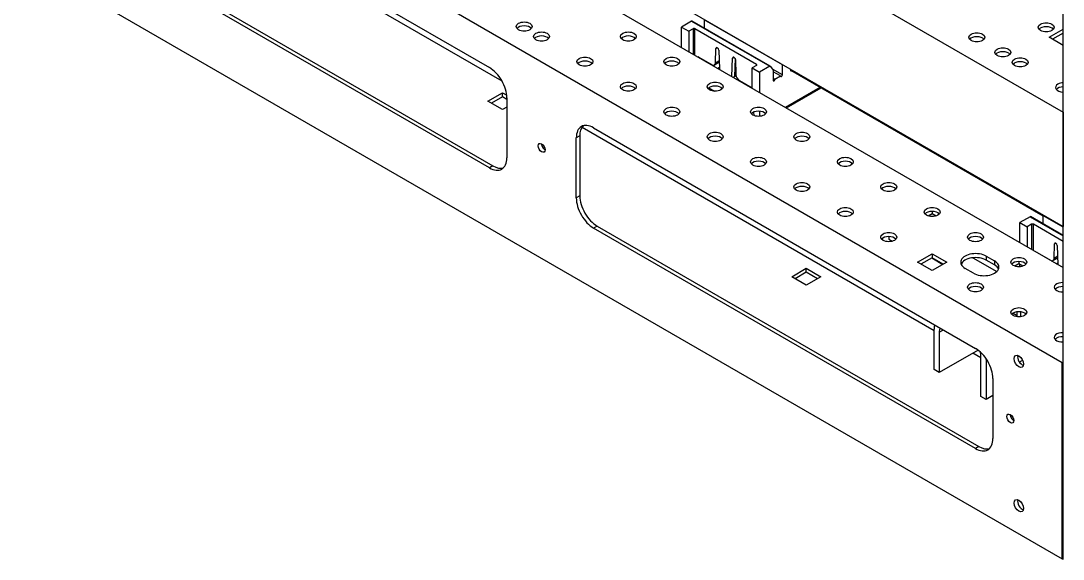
# Model space of a CAD drawing. Header units: millimetres. Extents: x -116965 to 323937, y 291661 to 566926.
# Drawn here: x -23888.4 to -23676.1, y 301916.6 to 302026.2 of the extents above; entities that cross this region are included whole.
import ezdxf

# ---------------------------------------------------------------- set-up
doc = ezdxf.new("R2010")
doc.units = ezdxf.units.MM
doc.layers.add('ALPHA', color=255, linetype='Continuous')

msp = doc.modelspace()

# ---------------------------------------------------------------- linework, layer by layer
at = {"layer": 'ALPHA'}
for p, q in [((-23676.075635, 301916.535124), (-23676.075635, 302386.020658)), ((-23888.030893, 302129.946918), (-23676.075635, 302007.574493)), ((-23888.030893, 302106.676766), (-23676.075635, 301984.30434)), ((-23871.413883, 302088.713841), (-23676.075635, 301975.935251)), ((-23888.384446, 302079.120006), (-23676.252412, 301956.645519)), ((-23870.706777, 302061.565329), (-23792.925031, 302016.658017)), ((-23852.817621, 302050.012276), (-23790.400154, 302013.975535)), ((-23792.925031, 301996.245603), (-23870.706777, 302041.152915)), ((-23869.99967, 302041.561163), (-23792.217924, 301996.653851)), ((-23888.384446, 302039.111673), (-23676.252412, 301916.637186)), ((-23733.263606, 302017.204884), (-23749.173508, 302026.390471)), ((-23749.173508, 302026.390471), (-23749.173508, 302024.711093)), ((-23751.761776, 302026.120879), (-23753.822735, 302024.930983)), ((-23753.822735, 302020.82256), (-23753.822735, 302024.930983)), ((-23753.822735, 302024.930983), (-23752.316598, 302024.061414)), ((-23751.432714, 302024.571725), (-23752.316598, 302024.061414)), ((-23751.761776, 302026.120879), (-23735.851873, 302016.935292)), ((-23735.726873, 302016.947674), (-23751.636776, 302026.133261)), ((-23751.432714, 302024.571725), (-23751.432714, 302019.442681)), ((-23738.535087, 302017.3294), (-23751.079161, 302024.571725)), ((-23751.079161, 302019.264497), (-23751.079161, 302024.571725)), ((-23678.957095, 302022.832773), (-23676.075635, 302024.496385)), ((-23752.316598, 302024.061414), (-23752.316598, 302019.952991)), ((-23676.075635, 302021.169161), (-23678.957095, 302022.832773)), ((-23676.075635, 302023.679888), (-23678.249988, 302022.424525)), ((-23746.879584, 302017.627871), (-23746.788888, 302020.574489)), ((-23746.788888, 302020.574489), (-23746.533139, 302020.722146)), ((-23746.523885, 302020.71699), (-23746.475224, 302020.688895)), ((-23746.210309, 302020.243061), (-23746.066642, 302016.344577)), ((-23750.427997, 302018.862606), (-23750.411342, 302018.872222)), ((-23750.300473, 302018.814921), (-23747.58626, 302017.24787)), ((-23748.890249, 302017.974788), (-23748.867784, 302017.987758)), ((-23746.129885, 302018.060711), (-23746.879584, 302017.627871)), ((-23743.547606, 302014.890211), (-23743.403938, 302018.622802)), ((-23743.403938, 302018.622802), (-23743.150542, 302018.7691)), ((-23743.139024, 302018.762739), (-23743.090363, 302018.734645)), ((-23742.889634, 302018.512635), (-23743.031322, 302014.831477)), ((-23742.825359, 302018.286145), (-23742.734663, 302015.2348)), ((-23748.011569, 302017.467482), (-23747.989104, 302017.480452)), ((-23746.118691, 302017.756967), (-23747.08626, 302017.198341)), ((-23746.420579, 302016.548923), (-23746.081389, 302016.744754)), ((-23742.762336, 302016.165813), (-23742.975232, 302016.288729)), ((-23742.772564, 302016.509922), (-23742.962497, 302016.61958)), ((-23738.535087, 302017.125276), (-23739.41897, 302016.614965)), ((-23739.41897, 302016.614965), (-23737.912833, 302015.745397)), ((-23739.41897, 302012.506542), (-23739.41897, 302016.614965)), ((-23738.535087, 302017.3294), (-23738.535087, 302017.125276)), ((-23735.851873, 302016.935292), (-23737.912833, 302015.745397)), ((-23737.912833, 302015.745397), (-23737.912833, 302011.636973)), ((-23735.69878, 302016.921618), (-23735.137439, 302016.123026)), ((-23733.263606, 302015.163643), (-23735.282327, 302016.329152)), ((-23735.137439, 302016.123026), (-23735.137439, 302014.081785)), ((-23733.617159, 302014.959519), (-23735.137439, 302015.837252)), ((-23733.263606, 302017.204884), (-23733.226535, 302017.300428)), ((-23733.263606, 302015.163643), (-23733.263606, 302017.204884)), ((-23731.601905, 302016.362447), (-23731.601905, 302016.123026)), ((-23731.601905, 302016.158323), (-23680.235456, 301986.50189)), ((-23742.706856, 302015.018807), (-23743.238599, 302014.711806)), ((-23742.71264, 302015.046456), (-23743.016299, 302015.221774)), ((-23742.027987, 302014.038799), (-23739.41897, 302012.532483)), ((-23741.625143, 302013.806217), (-23741.647608, 302013.793247)), ((-23735.137439, 302014.490033), (-23734.783885, 302014.285909)), ((-23734.783885, 302014.285909), (-23733.617159, 302014.959519)), ((-23793.243229, 302009.819859), (-23790.27338, 302011.534501)), ((-23790.27338, 302011.534501), (-23789.415045, 302011.038941)), ((-23790.27338, 302010.718005), (-23790.27338, 302011.534501)), ((-23748.256041, 302012.531464), (-23747.064067, 302011.843278)), ((-23732.631997, 302008.588081), (-23725.560929, 302012.670564)), ((-23732.45522, 302008.486019), (-23725.384152, 302012.568502)), ((-23790.27338, 302008.105216), (-23793.243229, 302009.819859)), ((-23790.27338, 302010.718005), (-23792.536122, 302009.41161)), ((-23789.389497, 302010.207695), (-23790.27338, 302010.718005)), ((-23789.389497, 302010.534293), (-23789.389497, 301998.286844)), ((-23789.389497, 302008.615526), (-23790.27338, 302008.105216)), ((-23739.03829, 302006.900848), (-23739.099654, 302007.610441)), ((-23737.912833, 302007.790278), (-23737.912833, 302006.746335)), ((-23676.075635, 302007.574493), (-23676.075635, 301984.30434)), ((-23774.066583, 302004.545343), (-23702.380347, 301963.157275)), ((-23771.711827, 302004.410569), (-23693.930081, 301959.503257)), ((-23774.540254, 302002.777576), (-23775.247361, 302002.369327)), ((-23775.247361, 301990.121879), (-23775.247361, 302002.369327)), ((-23774.540254, 302002.777576), (-23774.540254, 301990.530127)), ((-23792.217924, 301996.653851), (-23792.925031, 301996.245603)), ((-23774.540254, 301990.530127), (-23775.247361, 301990.121879)), ((-23702.768916, 301986.91713), (-23703.577449, 301986.450323)), ((-23702.768916, 301987.385838), (-23702.768916, 301986.91713)), ((-23701.960383, 301986.450323), (-23702.768916, 301986.91713)), ((-23702.061809, 301986.419427), (-23702.061809, 301986.508881)), ((-23682.82323, 301986.311917), (-23684.883797, 301985.121795)), ((-23682.82323, 301986.311917), (-23676.075635, 301982.417675)), ((-23676.075635, 301982.502198), (-23682.698266, 301986.32432)), ((-23680.196087, 301986.683285), (-23680.235456, 301986.581794)), ((-23676.075635, 301984.181035), (-23680.235456, 301986.581794)), ((-23680.235456, 301986.581794), (-23680.235456, 301984.902957)), ((-23771.00472, 301984.406403), (-23771.711827, 301983.998154)), ((-23693.930081, 301939.090842), (-23771.711827, 301983.998154)), ((-23771.00472, 301984.406403), (-23693.222974, 301939.499091)), ((-23684.883797, 301981.020645), (-23684.883797, 301985.121795)), ((-23684.883797, 301985.121795), (-23683.377373, 301984.252392)), ((-23682.493658, 301984.762799), (-23683.377373, 301984.252392)), ((-23683.377373, 301984.252392), (-23683.377373, 301980.150911)), ((-23682.493658, 301984.762799), (-23682.493658, 301979.640698)), ((-23676.075635, 301981.262848), (-23682.140105, 301984.762838)), ((-23682.140105, 301979.45561), (-23682.140105, 301984.762838)), ((-23711.607751, 301982.282735), (-23711.607751, 301981.732376)), ((-23711.607751, 301981.732376), (-23710.891554, 301981.31888)), ((-23677.939728, 301977.819447), (-23677.849015, 301980.766075)), ((-23677.849015, 301980.766075), (-23677.593267, 301980.913787)), ((-23677.583961, 301980.908604), (-23677.535291, 301980.880515)), ((-23677.270326, 301980.43471), (-23677.126849, 301976.542169)), ((-23705.738764, 301977.057933), (-23702.768916, 301978.772576)), ((-23702.768916, 301977.95608), (-23705.031658, 301976.649685)), ((-23702.857304, 301977.905049), (-23700.594563, 301976.598654)), ((-23702.768916, 301978.772576), (-23702.768916, 301977.95608)), ((-23702.768916, 301978.772576), (-23699.799068, 301977.057933)), ((-23700.506174, 301976.649685), (-23702.768916, 301977.95608)), ((-23694.453572, 301977.952131), (-23689.590157, 301975.144237)), ((-23691.73805, 301978.282678), (-23691.73805, 301977.466182)), ((-23691.73805, 301978.282678), (-23690.040994, 301977.302882)), ((-23690.040994, 301976.486386), (-23691.73805, 301977.466182)), ((-23681.483139, 301979.057275), (-23681.472359, 301979.063501)), ((-23681.361268, 301979.00612), (-23678.646539, 301977.439367)), ((-23679.514172, 301977.940105), (-23679.531155, 301977.930296)), ((-23678.359424, 301977.253797), (-23677.178226, 301977.936022)), ((-23677.178698, 301977.948835), (-23678.146396, 301977.389921)), ((-23677.189892, 301978.25253), (-23677.939728, 301977.819447)), ((-23731.371385, 301974.098133), (-23728.401537, 301975.812776)), ((-23728.401537, 301975.812776), (-23725.431688, 301974.098133)), ((-23728.401537, 301974.996279), (-23728.401537, 301975.812776)), ((-23702.768916, 301975.343291), (-23705.738764, 301977.057933)), ((-23699.799068, 301977.057933), (-23702.768916, 301975.343291)), ((-23694.354345, 301974.812568), (-23696.051402, 301975.792364)), ((-23690.040994, 301977.302882), (-23690.040994, 301976.486386)), ((-23685.091246, 301976.710922), (-23685.89978, 301976.244115)), ((-23685.091246, 301977.179631), (-23685.091246, 301976.710922)), ((-23684.282713, 301976.244115), (-23685.091246, 301976.710922)), ((-23684.883797, 301976.127416), (-23684.883797, 301976.591152)), ((-23677.475541, 301976.743487), (-23677.141384, 301976.936486)), ((-23728.401537, 301972.38349), (-23731.371385, 301974.098133)), ((-23728.401537, 301974.996279), (-23730.664279, 301973.689885)), ((-23726.138795, 301973.689885), (-23728.401537, 301974.996279)), ((-23725.431688, 301974.098133), (-23728.401537, 301972.38349)), ((-23685.4448, 301965.936007), (-23685.4448, 301966.950949)), ((-23684.737693, 301966.950949), (-23684.737693, 301965.936007)), ((-23686.257837, 301966.688348), (-23685.4448, 301966.218941)), ((-23702.380347, 301955.215684), (-23702.380347, 301963.38065)), ((-23701.319485, 301962.768394), (-23700.45264, 301963.269058)), ((-23701.319485, 301962.768394), (-23701.319485, 301954.603428)), ((-23693.419913, 301959.165985), (-23701.319485, 301954.603428)), ((-23694.443377, 301958.574863), (-23692.832588, 301957.644874)), ((-23692.832588, 301949.705382), (-23692.832588, 301957.870347)), ((-23691.771726, 301957.258092), (-23691.699223, 301957.299967)), ((-23691.771726, 301957.258092), (-23691.771726, 301949.093126)), ((-23684.313429, 301957.07418), (-23684.737693, 301956.829231)), ((-23676.252412, 301956.645519), (-23676.075635, 301956.747581)), ((-23676.252412, 301916.637186), (-23676.252412, 301956.645519)), ((-23701.319485, 301954.603428), (-23702.380347, 301955.215684)), ((-23690.394547, 301953.379532), (-23690.394547, 301941.132084)), ((-23690.394547, 301949.888543), (-23691.771726, 301949.093126)), ((-23691.771726, 301949.093126), (-23692.832588, 301949.705382)), ((-23693.222974, 301939.499091), (-23693.930081, 301939.090842)), ((-23676.075635, 301916.739248), (-23676.252412, 301916.637186))]:
    msp.add_line(p, q, dxfattribs=at)
for centre, major_axis, ratio, start_param, end_param in [((-23785.853963, 302025.027107), (-1.625, 0), 0.5773502692, 2.3561944902, 8.6393797974), ((-23785.853963, 302024.210611), (-1.625, 0), 0.5773502692, 3.5917893435, 5.8329886172), ((-23751.761776, 302025.916755), (0.125, 0.216506), 0.5773502692, 0, 0.7853981634), ((-23751.255938, 302024.469663), (-0.25, 0), 0.5773502692, 3.926990817, 5.4977871438), ((-23679.522781, 302024.874014), (-1.625, 0), 0.5773502692, 5.4977871438, 11.780972451), ((-23679.522781, 302024.057518), (-1.625, 0), 0.5773502692, 3.5917893435, 5.8329886172), ((-23782.318429, 302022.985866), (-1.625, 0), 0.5773502692, 2.3561944902, 8.6393797974), ((-23782.318429, 302022.169369), (-1.625, 0), 0.5773502692, 3.5917893435, 5.8329886172), ((-23764.640759, 302022.985866), (-1.625, 0), 0.5773502692, 2.3561944902, 8.6393797974), ((-23764.640759, 302022.169369), (-1.625, 0), 0.5773502692, 3.5917893435, 5.8329886172), ((-23693.664916, 302022.832773), (-1.625, 0), 0.5773502692, 5.4977871438, 11.780972451), ((-23693.664916, 302022.016276), (-1.625, 0), 0.5773502692, 3.5917893435, 5.8329886172), ((-23746.523885, 302020.410804), (-0.1875, 0.32476), 0.5773502692, 5.4977871438, 7.0336768855), ((-23746.475224, 302020.382709), (-0.1875, 0.32476), 0.5773502692, 3.9704417124, 5.4977871438), ((-23688.361615, 302019.770911), (-1.625, 0), 0.5773502692, 5.4977871438, 11.780972451), ((-23773.479594, 302017.882762), (-1.625, 0), 0.5773502692, 2.3561944902, 8.6393797974), ((-23773.479594, 302017.066266), (-1.625, 0), 0.5773502692, 3.5917893435, 5.8329886172), ((-23755.801925, 302017.882762), (-1.625, 0), 0.5773502692, 2.3561944902, 8.6393797974), ((-23755.801925, 302017.066266), (-1.625, 0), 0.5773502692, 3.5917893435, 5.8329886172), ((-23751.255938, 302019.162435), (-0.25, 0), 0.5773502692, 3.926990817, 4.4366341111), ((-23750.300473, 302017.590176), (-0.75, 1.299038), 0.5773502692, 5.4977871438, 5.7039687512), ((-23743.139024, 302018.456553), (-0.1875, 0.32476), 0.5773502692, 5.4977871438, 7.0251325752), ((-23743.090363, 302018.428459), (-0.1875, 0.32476), 0.5773502692, 3.961897402, 5.4977871438), ((-23688.361615, 302018.954414), (-1.625, 0), 0.5773502692, 3.5917893435, 5.8329886172), ((-23684.826081, 302017.729669), (-1.625, 0), 0.5773502692, 5.4977871438, 11.780972451), ((-23684.826081, 302016.913173), (-1.625, 0), 0.5773502692, 3.5917893435, 5.8329886172), ((-23792.925031, 302012.575535), (-2.5, 4.330127), 0.5773502692, 3.926990817, 5.4977871438), ((-23747.58626, 302018.064366), (-0.5, 0.866025), 0.5773502692, 2.3561944902, 3.8920842319), ((-23738.711863, 302017.227338), (-0.25, 0), 0.5773502692, 2.3561944902, 3.926990817), ((-23735.851873, 302016.731168), (0.125, 0.216506), 0.5773502692, 6.0213859194, 7.0685834706), ((-23731.425128, 302016.225088), (0.125, 0.216506), 0.5773502692, 2.3561944902, 4.0877125058), ((-23764.640759, 302012.779659), (-1.625, 0), 0.5773502692, 2.3561944902, 8.6393797974), ((-23746.96309, 302012.779659), (-1.625, 0), 0.5773502692, 2.3561944902, 8.6393797974), ((-23742.027987, 302014.855296), (-0.5, 0.866025), 0.5773502692, 0.8203047484, 2.3561944902), ((-23734.960662, 302014.183847), (0.125, 0.216506), 0.5773502692, 2.3561944902, 5.4977871438), ((-23733.440382, 302015.061581), (0.125, 0.216506), 0.5773502692, 2.3561944902, 5.4977871438), ((-23675.987247, 302012.626566), (-1.625, 0), 0.5773502692, 4.7668086664, 5.4977871438), ((-23764.640759, 302011.963162), (-1.625, 0), 0.5773502692, 3.5917893435, 5.8329886172), ((-23746.96309, 302011.963162), (-1.625, 0), 0.5773502692, 3.5917893435, 5.8329886172), ((-23675.987247, 302012.626566), (-1.625, 0), 0.5773502692, 5.4977871438, 7.799561948), ((-23675.987247, 302011.810069), (-1.625, 0), 0.5773502692, 4.7668086664, 5.8329886172), ((-23755.801925, 302007.676555), (-1.625, 0), 0.5773502692, 2.3561944902, 8.6393797974), ((-23755.801925, 302006.860059), (-1.625, 0), 0.5773502692, 3.5917893435, 5.8329886172), ((-23738.124255, 302007.676555), (-1.625, 0), 0.5773502692, 2.3561944902, 8.6393797974), ((-23738.124255, 302006.860059), (-1.625, 0), 0.5773502692, 3.5917893435, 5.8329886172), ((-23771.711827, 302000.328086), (-2.5, 4.330127), 0.5773502692, 5.4977871438, 7.0685834706), ((-23771.00472, 302000.736334), (-2.5, 4.330127), 0.5773502692, 0.1418970546, 0.7853981634), ((-23746.96309, 302002.573451), (-1.625, 0), 0.5773502692, 2.3561944902, 8.6393797974), ((-23729.28542, 302002.573451), (-1.625, 0), 0.5773502692, 2.3561944902, 8.6393797974), ((-23782.318429, 302000.328086), (-0.5, 0.866025), 0.5773502692, 0.7853981634, 7.0685834706), ((-23781.611322, 302000.736334), (-0.5, 0.866025), 0.5773502692, 0.7853981634, 2.3561944902), ((-23746.96309, 302001.756955), (-1.625, 0), 0.5773502692, 3.5917893435, 5.8329886172), ((-23729.28542, 302001.756955), (-1.625, 0), 0.5773502692, 3.5917893435, 5.8329886172), ((-23792.925031, 302000.328086), (-2.5, 4.330127), 0.5773502692, 2.3561944902, 3.926990817), ((-23792.217924, 302000.736334), (-2.5, 4.330127), 0.5773502692, 2.3561944902, 2.999695599), ((-23738.124255, 301997.470348), (-1.625, 0), 0.5773502692, 2.3561944902, 8.6393797974), ((-23738.124255, 301996.653851), (-1.625, 0), 0.5773502692, 3.5917893435, 5.8329886172), ((-23720.446586, 301997.470348), (-1.625, 0), 0.5773502692, 2.3561944902, 8.6393797974), ((-23720.446586, 301996.653851), (-1.625, 0), 0.5773502692, 3.5917893435, 5.8329886172), ((-23729.28542, 301992.367244), (-1.625, 0), 0.5773502692, 2.3561944902, 8.6393797974), ((-23729.28542, 301991.550748), (-1.625, 0), 0.5773502692, 3.5917893435, 5.8329886172), ((-23711.607751, 301992.367244), (-1.625, 0), 0.5773502692, 2.3561944902, 8.6393797974), ((-23711.607751, 301991.550748), (-1.625, 0), 0.5773502692, 3.5917893435, 5.8329886172), ((-23771.00472, 301988.488885), (-2.5, 4.330127), 0.5773502692, 0.7853981634, 2.3561944902), ((-23771.711827, 301988.080637), (-2.5, 4.330127), 0.5773502692, 0.7853981634, 2.3561944902), ((-23720.446586, 301987.264141), (-1.625, 0), 0.5773502692, 2.3561944902, 8.6393797974), ((-23702.768916, 301987.264141), (-1.625, 0), 0.5773502692, 2.3561944902, 8.6393797974), ((-23720.446586, 301986.447644), (-1.625, 0), 0.5773502692, 3.5917893435, 5.8329886172), ((-23702.768916, 301986.447644), (-1.625, 0), 0.5773502692, 3.5917893435, 5.8329886172), ((-23682.82323, 301986.107793), (0.124964, 0.216527), 0.5772403082, 0, 0.7853029616), ((-23682.316848, 301984.660757), (-0.25, 0), 0.5773502692, 3.9271812569, 5.4979775837), ((-23711.607751, 301982.161037), (-1.625, 0), 0.5773502692, 2.3561944902, 8.6393797974), ((-23711.607751, 301981.34454), (-1.625, 0), 0.5773502692, 3.5917893435, 5.8329886172), ((-23693.930081, 301982.161037), (-1.625, 0), 0.5773502692, 2.3561944902, 8.6393797974), ((-23693.930081, 301981.34454), (-1.625, 0), 0.5773502692, 3.5917893435, 5.8329886172), ((-23677.583961, 301980.602418), (-0.187554, 0.324729), 0.5774602093, 5.4976919057, 7.0335816474), ((-23677.535291, 301980.574329), (-0.187554, 0.324729), 0.5774602093, 3.9703464743, 5.4976919057), ((-23693.894726, 301977.037521), (-3.05, 0), 0.5773502692, 3.926990817, 7.0685834706), ((-23693.894726, 301976.221024), (-3.05, 0), 0.5773502692, 3.926990817, 6.0492182714), ((-23685.091246, 301977.057933), (-1.625, 0), 0.5773502692, 2.3561944902, 8.6393797974), ((-23682.316848, 301979.353529), (-0.25, 0), 0.5773502692, 3.9271812569, 4.3623003363), ((-23681.361268, 301977.781375), (-0.750214, 1.298914), 0.5774602093, 5.4976919057, 5.6748395574), ((-23678.646539, 301978.255864), (-0.500143, 0.865943), 0.5774602093, 2.3560992521, 3.8919889938), ((-23692.19767, 301976.057725), (-3.05, 0), 0.5773502692, 0.7853981634, 3.926990817), ((-23692.19767, 301975.241228), (-3.05, 0), 0.5773502692, 3.3755596893, 3.926990817), ((-23685.091246, 301976.241437), (-1.625, 0), 0.5773502692, 3.5917893435, 5.8329886172), ((-23693.930081, 301971.95483), (-1.625, 0), 0.5773502692, 2.3561944902, 8.6393797974), ((-23693.930081, 301971.138333), (-1.625, 0), 0.5773502692, 3.5917893435, 5.8329886172), ((-23676.252412, 301971.95483), (-1.625, 0), 0.5773502692, 4.6033876036, 7.9629830108), ((-23676.252412, 301971.138333), (-1.625, 0), 0.5773502692, 4.6033876036, 5.8329886172), ((-23685.091246, 301966.851726), (-1.625, 0), 0.5773502692, 2.3561944902, 8.6393797974), ((-23685.091246, 301966.035229), (-1.625, 0), 0.5773502692, 3.5917893435, 5.8329886172), ((-23699.551381, 301961.747967), (-2.000571, 3.463772), 0.5774602093, 0.4736874695, 0.7853029253), ((-23699.551381, 301961.747967), (-1.250357, 2.164857), 0.5774602093, 0.272719093, 0.7853029253), ((-23676.252412, 301961.748622), (-1.625, 0), 0.5773502692, 4.6033876036, 7.9629830108), ((-23676.252412, 301960.932126), (-1.625, 0), 0.5773502692, 4.6033876036, 5.8329886172), ((-23693.930081, 301955.420774), (-2.5, 4.330127), 0.5773502692, 3.926990817, 5.4977871438), ((-23694.600691, 301958.890774), (-1.250357, 2.164857), 0.5774602093, 3.9268955789, 4.3584620071), ((-23694.600691, 301958.890774), (-2.000571, 3.463772), 0.5774602093, 3.9268955789, 3.9736918405), ((-23685.091246, 301956.849643), (-0.6875, 1.190785), 0.5773502692, 0.7853981634, 7.0685834706), ((-23684.38414, 301957.257891), (-0.6875, 1.190785), 0.5773502692, 0.5401439777, 2.6014486759), ((-23684.737693, 301959.27872), (0.75, 1.299038), 0.5773502692, 3.3094866472, 3.6500724998), ((-23684.737693, 301959.27872), (1.5, 2.598076), 0.5773502692, 3.8148489271, 3.926990817), ((-23686.859013, 301945.214567), (-0.5, 0.866025), 0.5773502692, 0.7853981634, 7.0685834706), ((-23686.151907, 301945.622815), (-0.5, 0.866025), 0.5773502692, 0.7853981634, 2.3561944902), ((-23693.930081, 301943.173325), (-2.5, 4.330127), 0.5773502692, 2.3561944902, 3.926990817), ((-23693.222974, 301943.581574), (-2.5, 4.330127), 0.5773502692, 2.3561944902, 2.999695599), ((-23685.091246, 301927.455766), (-0.6875, 1.190785), 0.5773502692, 0.7853981634, 7.0685834706), ((-23684.38414, 301927.864014), (-0.6875, 1.190785), 0.5773502692, 0.5401439777, 2.6014486759)]:
    msp.add_ellipse(centre, major_axis=major_axis, ratio=ratio, start_param=start_param, end_param=end_param, dxfattribs=at)

doc.saveas('drawing.dxf')
